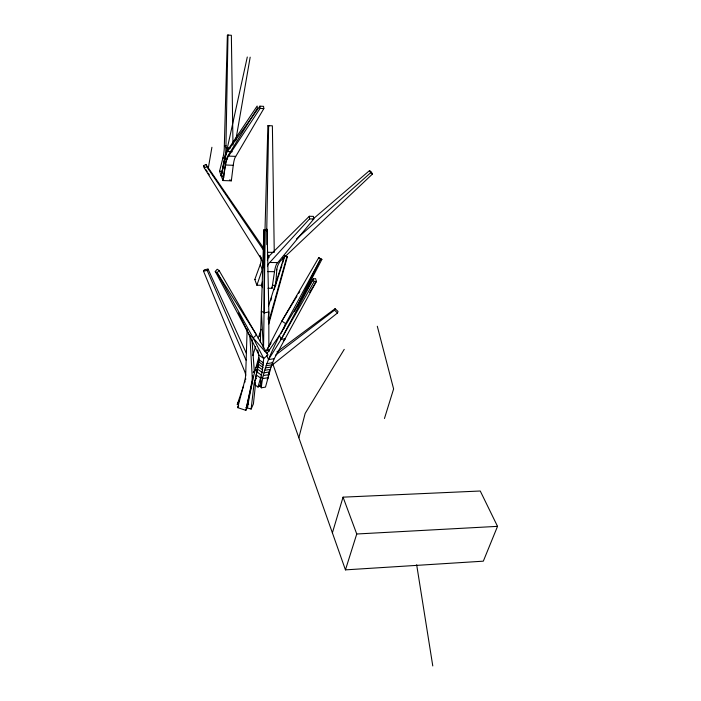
<?xml version="1.0" encoding="UTF-8"?>
<svg xmlns="http://www.w3.org/2000/svg" width="701" height="701" viewBox="0 0 701 701"><rect width="100%" height="100%" fill="white"/><g stroke="black" fill="none" stroke-linecap="round" stroke-linejoin="round"><path stroke-width="1.05" d="M263.55 347.784L265.232 229.674L267.107 229.341L268.825 311.919L268.86 346.548M266.888 244.64L267.107 229.341L263.9 229.788L260.36 342.114M224.005 177.248L221.253 175.898L224.758 158.855A17.306 4.425 -87 0 0 225.915 147.788L227.991 35.05L231.356 35.287L232.995 145.063M266.73 231.409L268.641 125.645L272.382 125.821L274.257 252.316M247.146 329.225L245.683 375.114A20.057 2.278 -70.8 0 1 244.281 382.492L237.683 407.64L245.841 410.339L247.742 406.457M227.991 35.05L227.378 35.313L224.25 148.936A17.236 4.39 -86.9 0 1 222.883 157.944L219.553 171.298L222.971 180.551L231.33 180.832L233.258 165.296A17.674 4.372 -89.3 0 1 234.914 157.874L263.83 108.585L263.558 106.35L259.896 106.158L227.369 151.547A17.648 4.627 -87.1 0 0 224.758 158.855L227.588 158.961M264.996 230.2L267.878 125.768L268.641 125.645M260.991 385.384L257.994 387.048L254.603 384.612C255.366 373.142 261.42 361.471 257.626 350.009M257.994 387.048L262.121 372.397L263.725 358.483L253.149 337.908L217.135 272.715L215.26 271.445L217.214 269.245L219.089 270.507L268.036 354.951L253.149 337.908L249.477 335.358L215.26 271.445M272.391 285.36L275.651 285.386L276.79 269.867A19.383 15.229 -23.4 0 1 280.365 261.061L372.459 174.041L371.285 171.876L369.515 170.597L313.023 219.062M268.124 319.419L268.825 311.919L264.268 312.9L261.403 311.2L263.313 347.819M255.479 384.411L253.411 403.907L251.116 409.077L245.946 407.447M251.116 409.077L254.007 384.157A19.768 15.492 23.7 0 1 256.233 378.391M255.69 378.952L258.958 360.568M267.975 288.277L272.032 288.304L274.503 271.681A19.751 5.547 89.5 0 1 276.615 264.005L313.759 219.001L313.417 216.381L309.307 216.276L268.203 256.978L267.379 260.562M259.896 106.158L260.106 108.401L227.58 157.594A17.709 4.662 -87.2 0 0 225.564 165.007L222.971 180.551L225.205 164.989A17.7 4.46 -88.3 0 1 227.764 156.069L257.39 108.261L257.153 106.017L226.721 151.521A17.648 4.425 -88.2 0 0 224.338 158.838L221.253 175.898L223.856 175.995M208.416 167.486L211.912 147.289M235.694 140.813L250.169 57.184M266.634 355.363L268.527 359.578L281.119 339.389L279.471 335.385C271.637 352.112 262.726 369.006 261.333 387.802L265.486 387.118L271.015 367.052L274.231 358.702L316.388 281.416L315.616 278.621L313.312 278.902L279.471 335.385L266.853 353.646M269.692 370.286L268.141 376.148M245.841 410.339L251.273 384.788A20.066 2.716 -72.7 0 0 252.246 377.261L249.845 335.017M221.253 175.898L247.295 57M262.542 287.682L261.657 285.272L262.463 281.776M244.675 382.658L245.07 381.046M298.845 437.748L305.154 413.424L344.235 349.361M256.689 367.736L259.16 358.798M268.79 323.941L287.366 256.759L284.422 256.014L268.536 305.943M255.05 370.75L258.757 357.466M268.763 321.619L286.875 256.75L287.366 256.759M332.388 532.856L343.052 497.158L480.255 491.007L497.526 526.355L483.322 561.177L345.444 569.869L272.198 362.189M384.455 418.506L393.611 388.932L377.296 326.245M259.493 336.226L260.43 333.273M270.717 300.685L271.655 297.715M274.161 289.785L275.73 284.825M276.036 283.835L277.92 277.876M278.236 276.886L280.12 270.919M280.435 269.929L282.004 264.952M282.634 262.963L284.834 255.996M345.444 569.869L356.748 533.996L343.052 497.158M252.746 355.6L255.637 346.496M258.213 338.399L261.114 329.277M243.65 385.69L237.227 404.547L238.033 402.952M261.657 285.272L256.881 285.228L262.235 269.692A19.628 15.624 -20.5 0 0 262.332 260.807L204.263 167.907L203.474 165.664L205.971 164.498L263.988 248.759M283.887 328.655L285.701 323.66L320.664 258.923L321.873 259.405L297.128 306.836M256.881 285.228L254.796 279.489L260.273 264.487A19.523 15.115 -18.7 0 0 260.79 256.978M271.287 365.773L337.47 312.97L338.057 311.463L335.078 308.703L276.869 351.981M275.44 355.205L334.5 310.157L335.078 308.703M254.603 384.612L255.462 382.764M281.075 333.361L285.701 323.66L281.855 321.067L318.718 257.688L321.873 259.405M248.496 403.452L246.463 407.605L252.378 381.528A19.698 15.352 27.9 0 0 252.395 375.771M294.385 311.594L320.664 258.923L318.718 257.688M237.683 407.64L238.647 405.704M238.191 402.637L238.664 401.682M239.146 400.735L239.462 400.105M269.482 351.122L267.134 349.492L281.855 321.067L296.979 296.094M281.119 339.389L313.312 278.902L314.083 281.706L281.119 339.389L285.368 338.767L283.248 341.124M298.652 293.316L299.774 291.467M267.134 349.492L271.103 342.991M309.632 292.457L316.388 281.416L314.083 281.706M245.7 375.289A19.681 15.317 28.2 0 0 244.605 371.267L203.527 271.156L207.189 270.428L208.031 269.079L246.296 353.129M203.527 271.156L204.403 269.754L208.031 269.079M267.169 379.337L268.369 377.673L262.726 378.584L261.683 377.05M219.089 270.507L217.135 272.715L256.575 334.938L253.149 337.908M309.307 216.276L309.579 218.896L268.492 263.839A19.794 5.923 -88.4 0 0 267.423 266.161M296.392 239.032L370.671 172.726L369.515 170.597M267.318 355.538L263.725 358.483L259.019 355.188L238.559 312.996M253.149 372.196L257.223 369.094M255.76 367.666L258.17 365.878M260.956 384.35L260.772 378.146L262.402 377.234M204.263 167.907L206.751 166.698L263.988 250.783M264.382 350.842L268.869 349.79M263.348 375.552L269 374.649M264.654 370.286L270.323 369.392M263.988 372.809L269.648 371.916M266.073 365.729L271.751 364.853M265.346 367.937L271.015 367.052M266.836 363.644L272.523 362.759M268.527 359.578L274.231 358.702M265.232 229.674L263.9 229.788L264.268 312.9M356.748 533.996L497.526 526.355M254.796 279.489L255.681 279.497M267.563 271.602L274.503 271.681M269.473 262.481L277.508 262.586M267.423 254.919L268.229 256.995L269.21 257.013M267.37 252.272L273.732 252.378M309.579 218.896L313.759 219.001M219.553 171.298L222.664 171.412M225.564 165.007L233.258 165.296M228.386 156.095L235.615 156.376M222.883 157.944L225.275 158.04M224.408 145.79L226.195 145.869M225.915 147.788L230.366 147.972M227.369 151.547L232.285 151.749M267.878 125.768L269.307 125.829M260.106 108.401L263.83 108.585M227.378 35.313L228.657 35.401M284.422 256.014L286.875 256.75M253.543 371.39L254.77 371.767A19.523 2.252 -73.6 0 0 252.395 381.598L247.383 407.456L246.358 407.132M253.596 372.091L254.41 372.362A19.979 2.69 -72.7 0 1 254.428 372.608M247.672 404.188L248.689 404.521M229.499 179.938L231.33 180.832L230.997 179.955M258.818 359.604L263.506 362.89M258.616 361.821L263.296 365.116M258.336 364.126L263.006 367.42M257.95 366.544L262.621 369.83M257.469 369.103L262.121 372.397M256.873 371.854L261.517 375.149M256.137 374.86L260.772 378.146M370.671 172.726L372.459 174.041M334.5 310.157L337.47 312.97M268.229 256.995L268.834 257.784M259.423 384.998L261.333 387.802L260.632 380.187M203.474 165.664L204.534 167.337M206.129 169.844L207.189 171.508M208.241 173.165L209.292 174.821M267.475 254.314L268.483 256.82M207.189 270.428L246.016 360.148M282.372 257.977L282.617 258.581M276.536 269.219L276.79 269.867M275.37 284.667L275.651 285.386M260.08 255.541L260.421 256.443M260.649 257.048L261.114 258.266M271.611 287.191L272.032 288.304M260.273 264.487L262.235 269.692M205.971 164.498L206.751 166.698M416.666 564.761L432.78 665.95M251.931 339.126L254.41 372.362M245.709 378.908A19.681 15.317 28.2 0 1 245.587 379.662M254.402 371.767A19.61 14.791 27.1 0 1 254.568 372.599M245.464 379.434A19.505 1.849 -71.7 0 1 245.665 378.636"/></g></svg>
